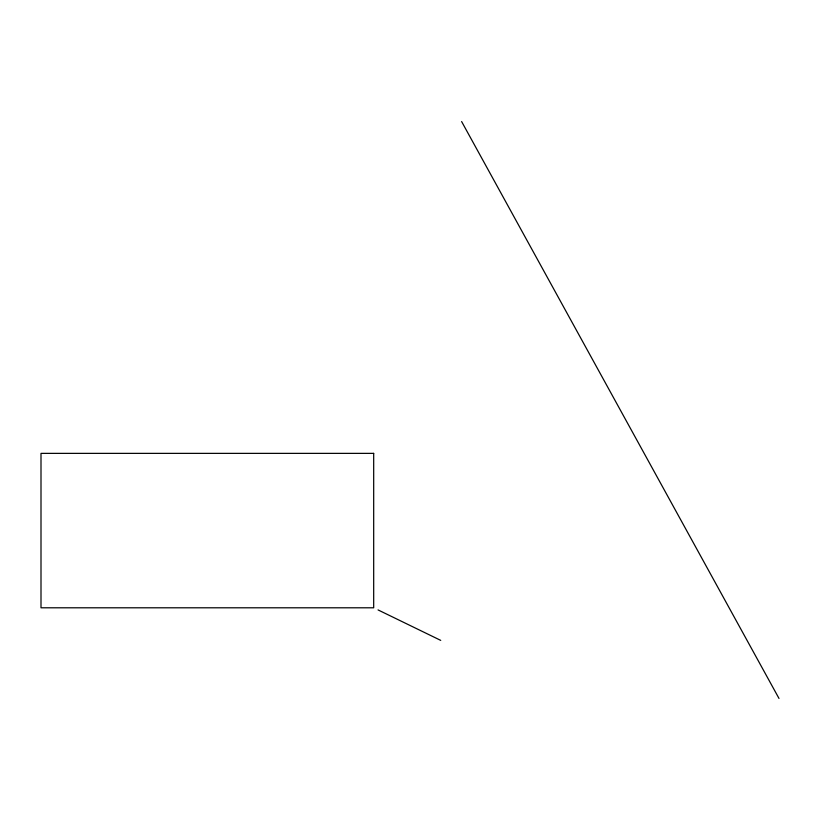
<?xml version="1.0" encoding="UTF-8"?>
<svg xmlns="http://www.w3.org/2000/svg" width="820" height="820" viewBox="0 0 820 820"><rect width="100%" height="100%" fill="white"/><g stroke="black" fill="none" stroke-linecap="round" stroke-linejoin="round"><path stroke-width="1.23" d="M378.051 609.916L440.729 640.379M461.619 121.555L779 698.445M373.684 453.368L41 453.368L41 607.794L373.684 607.794L373.684 453.368"/></g></svg>
